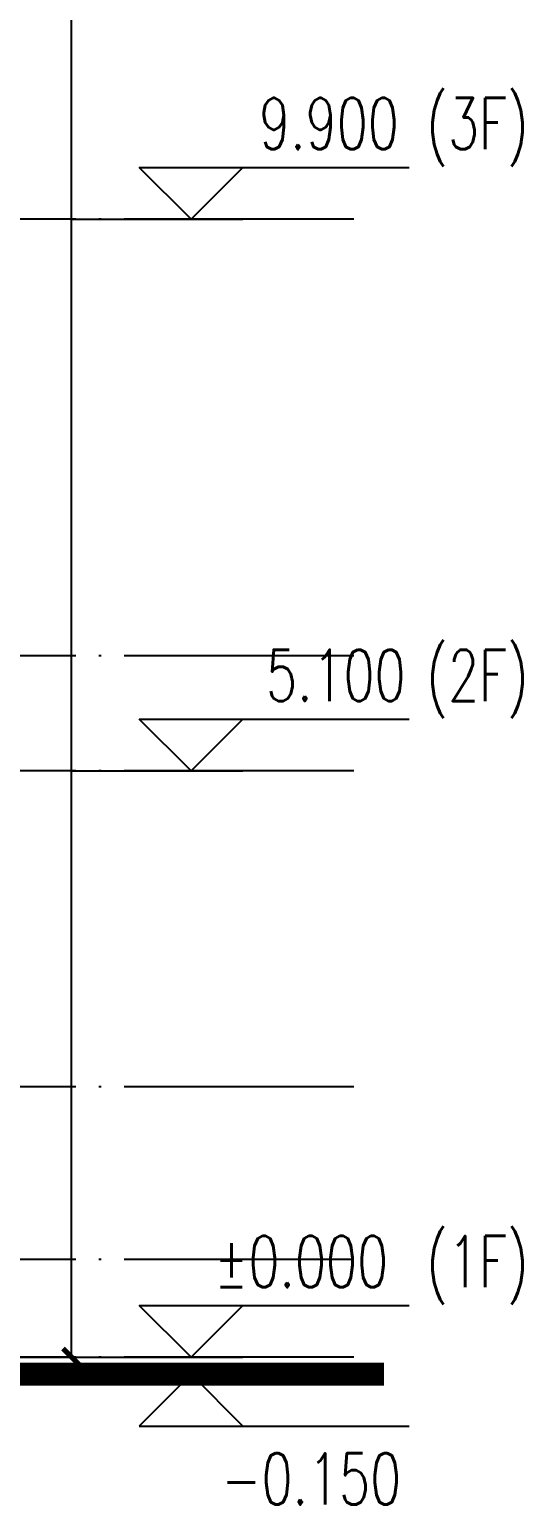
# Model space of a CAD drawing. Header units: millimetres. Extents: x 708158 to 1984082, y -168213 to -53.
# Drawn here: x 946917 to 951207, y -87239 to -74408 of the extents above; entities that cross this region are included whole.
import ezdxf

# ---------------------------------------------------------------- set-up
doc = ezdxf.new("R2010")
doc.units = ezdxf.units.MM
doc.header["$LTSCALE"] = 1000
doc.linetypes.add('DOTE', pattern=[2.42, 2, -0.2, 0.02, -0.2])
doc.layers.get('0').update_dxf_attribs({"color": 8})
for name, color, linetype in [('A-AXIS', 1, 'DOTE'), ('DIM_ELEV', 3, 'Continuous'), ('PUB_DIM', 3, 'Continuous'), ('PUB_TEXT', 7, 'Continuous'), ('立面加粗', 5, 'Continuous')]:
    doc.layers.add(name, color=color, linetype=linetype)
doc.styles.add('_TCH_DIM', font='SIMPLEX', dxfattribs={"bigfont": 'GBCBIG'})
doc.styles.add('_TCH_DIM_T3', font='SIMPLEX', dxfattribs={"width": 0.705882, "bigfont": 'GBCBIG'})
doc.dimstyles.new('_TCH_ARCH&&150', dxfattribs={"dimtxt": 446.25, "dimasz": 150, "dimexe": 375, "dimexo": 450, "dimgap": 189.375, "dimtad": 1, "dimdec": 0, "dimzin": 0, "dimdsep": 46, "dimtxsty": '_TCH_DIM_T3', "dimblk": 'ARCHTICK', "dimcen": 0.09, "dimclrt": 7, "dimazin": 2, "dimtfac": 1, "dimtdec": 0, "dimtix": 1, "dimtmove": 2, "dimatfit": 3, "dimfxl": 1, "dimtolj": 1, "dimtzin": 0, "dimarcsym": 0})

# ---------------------------------------------------------------- blocks, each defined once
blk = doc.blocks.new('_ArchTick')
at = {"color": 0, "linetype": 'ByBlock', "const_width": 0.3}
blk.add_lwpolyline([(-0.5, -0.5), (0.5, 0.5)], dxfattribs=at)
blk = doc.blocks.new('*D731')
at = {"layer": 'Defpoints', "color": 0, "transparency": 16777216}
for p in [(944809, -37657), (947283, -37657), (944809, -85957)]:
    blk.add_point(p, dxfattribs=at)
at = {"layer": 'PUB_DIM', "color": 0, "lineweight": -2, "transparency": 16777216}
for p, q in [((945259, -37657), (947658, -37657)), ((947283, -85957), (947283, -37657)), ((945259, -85957), (947658, -85957))]:
    blk.add_line(p, q, dxfattribs=at)
at = {"layer": 'PUB_DIM', "color": 0, "lineweight": -2, "transparency": 16777216, "xscale": 150, "yscale": 150, "zscale": 150}
for p, rotation in [((947283, -37657), 90), ((947283, -85957), 270)]:
    blk.add_blockref('_ArchTick', p, dxfattribs=dict(at, rotation=rotation))
at = {"layer": 'PUB_DIM', "color": 7, "transparency": 16777216, "insert": (946870, -61807), "char_height": 446.2, "attachment_point": 5, "rotation": 90, "style": '_TCH_DIM_T3'}
blk.add_mtext('\\A1;48300', dxfattribs=at)

msp = doc.modelspace()

# ---------------------------------------------------------------- linework, layer by layer
at = {"layer": 'A-AXIS'}
for p, q in [((949740, -76056.7), (839134.6, -76056.7)), ((949740, -79856.7), (839134.6, -79856.7)), ((949740, -80856.7), (839134.6, -80856.7)), ((949740, -83606.7), (839134.6, -83606.7)), ((949740, -85106.7), (839134.6, -85106.7)), ((949740, -85956.7), (839134.6, -85956.7)), ((949740, -85956.7), (839134.6, -85956.7)), ((949740, -86106.7), (839134.6, -86106.7)), ((949740, -86106.7), (839134.6, -86106.7))]:
    msp.add_line(p, q, dxfattribs=at)
at = {"layer": 'DIM_ELEV'}
for p, q in [((948322.5, -76056.7), (947872.5, -75606.7)), ((947872.5, -75606.7), (950220, -75606.7)), ((948322.5, -76056.7), (948772.5, -75606.7)), ((947272.5, -76056.7), (948772.5, -76056.7)), ((948322.5, -80856.7), (947872.5, -80406.7)), ((947872.5, -80406.7), (950220, -80406.7)), ((948322.5, -80856.7), (948772.5, -80406.7)), ((947272.5, -80856.7), (948772.5, -80856.7)), ((948322.5, -85956.7), (947872.5, -85506.7)), ((947872.5, -85506.7), (950220, -85506.7)), ((948322.5, -85956.7), (948772.5, -85506.7)), ((947272.5, -85956.7), (948772.5, -85956.7)), ((947272.5, -86106.7), (948772.5, -86106.7)), ((948322.5, -86106.7), (947872.5, -86556.7)), ((948322.5, -86106.7), (948772.5, -86556.7)), ((947872.5, -86556.7), (950220, -86556.7))]:
    msp.add_line(p, q, dxfattribs=at)
at = {"layer": '立面加粗', "const_width": 200}
msp.add_lwpolyline([(841616.1, -86106.7), (950001.2, -86106.7)], dxfattribs=at)

# ---------------------------------------------------------------- texts
at = {"layer": 'PUB_TEXT', "style": '_TCH_DIM', "width": 0.705882}
for s, p in [('(3F)', (950370, -75449.2)), ('9.900', (948915, -75449.2)), ('5.100', (948975, -80249.2)), ('(2F)', (950370, -80249.2)), ('%%P0.000', (948525, -85349.2)), ('(1F)', (950370, -85349.2)), ('-0.150', (948585, -87239.2))]:
    msp.add_text(s, height=446.25, dxfattribs=at).set_placement(p)

# ---------------------------------------------------------------- dimensions: what is measured, and where the dimension line sits
at = {"layer": 'PUB_DIM'}
dim = msp.add_aligned_dim(p1=(944809.4, -85956.7), p2=(944809.4, -37656.7), distance=-2473.1, dimstyle='_TCH_ARCH&&150', dxfattribs=at)
dim.commit()
dim.dimension.update_dxf_attribs({"geometry": '*D731', "text_midpoint": (946870.1, -61806.7)})

doc.saveas('drawing.dxf')
